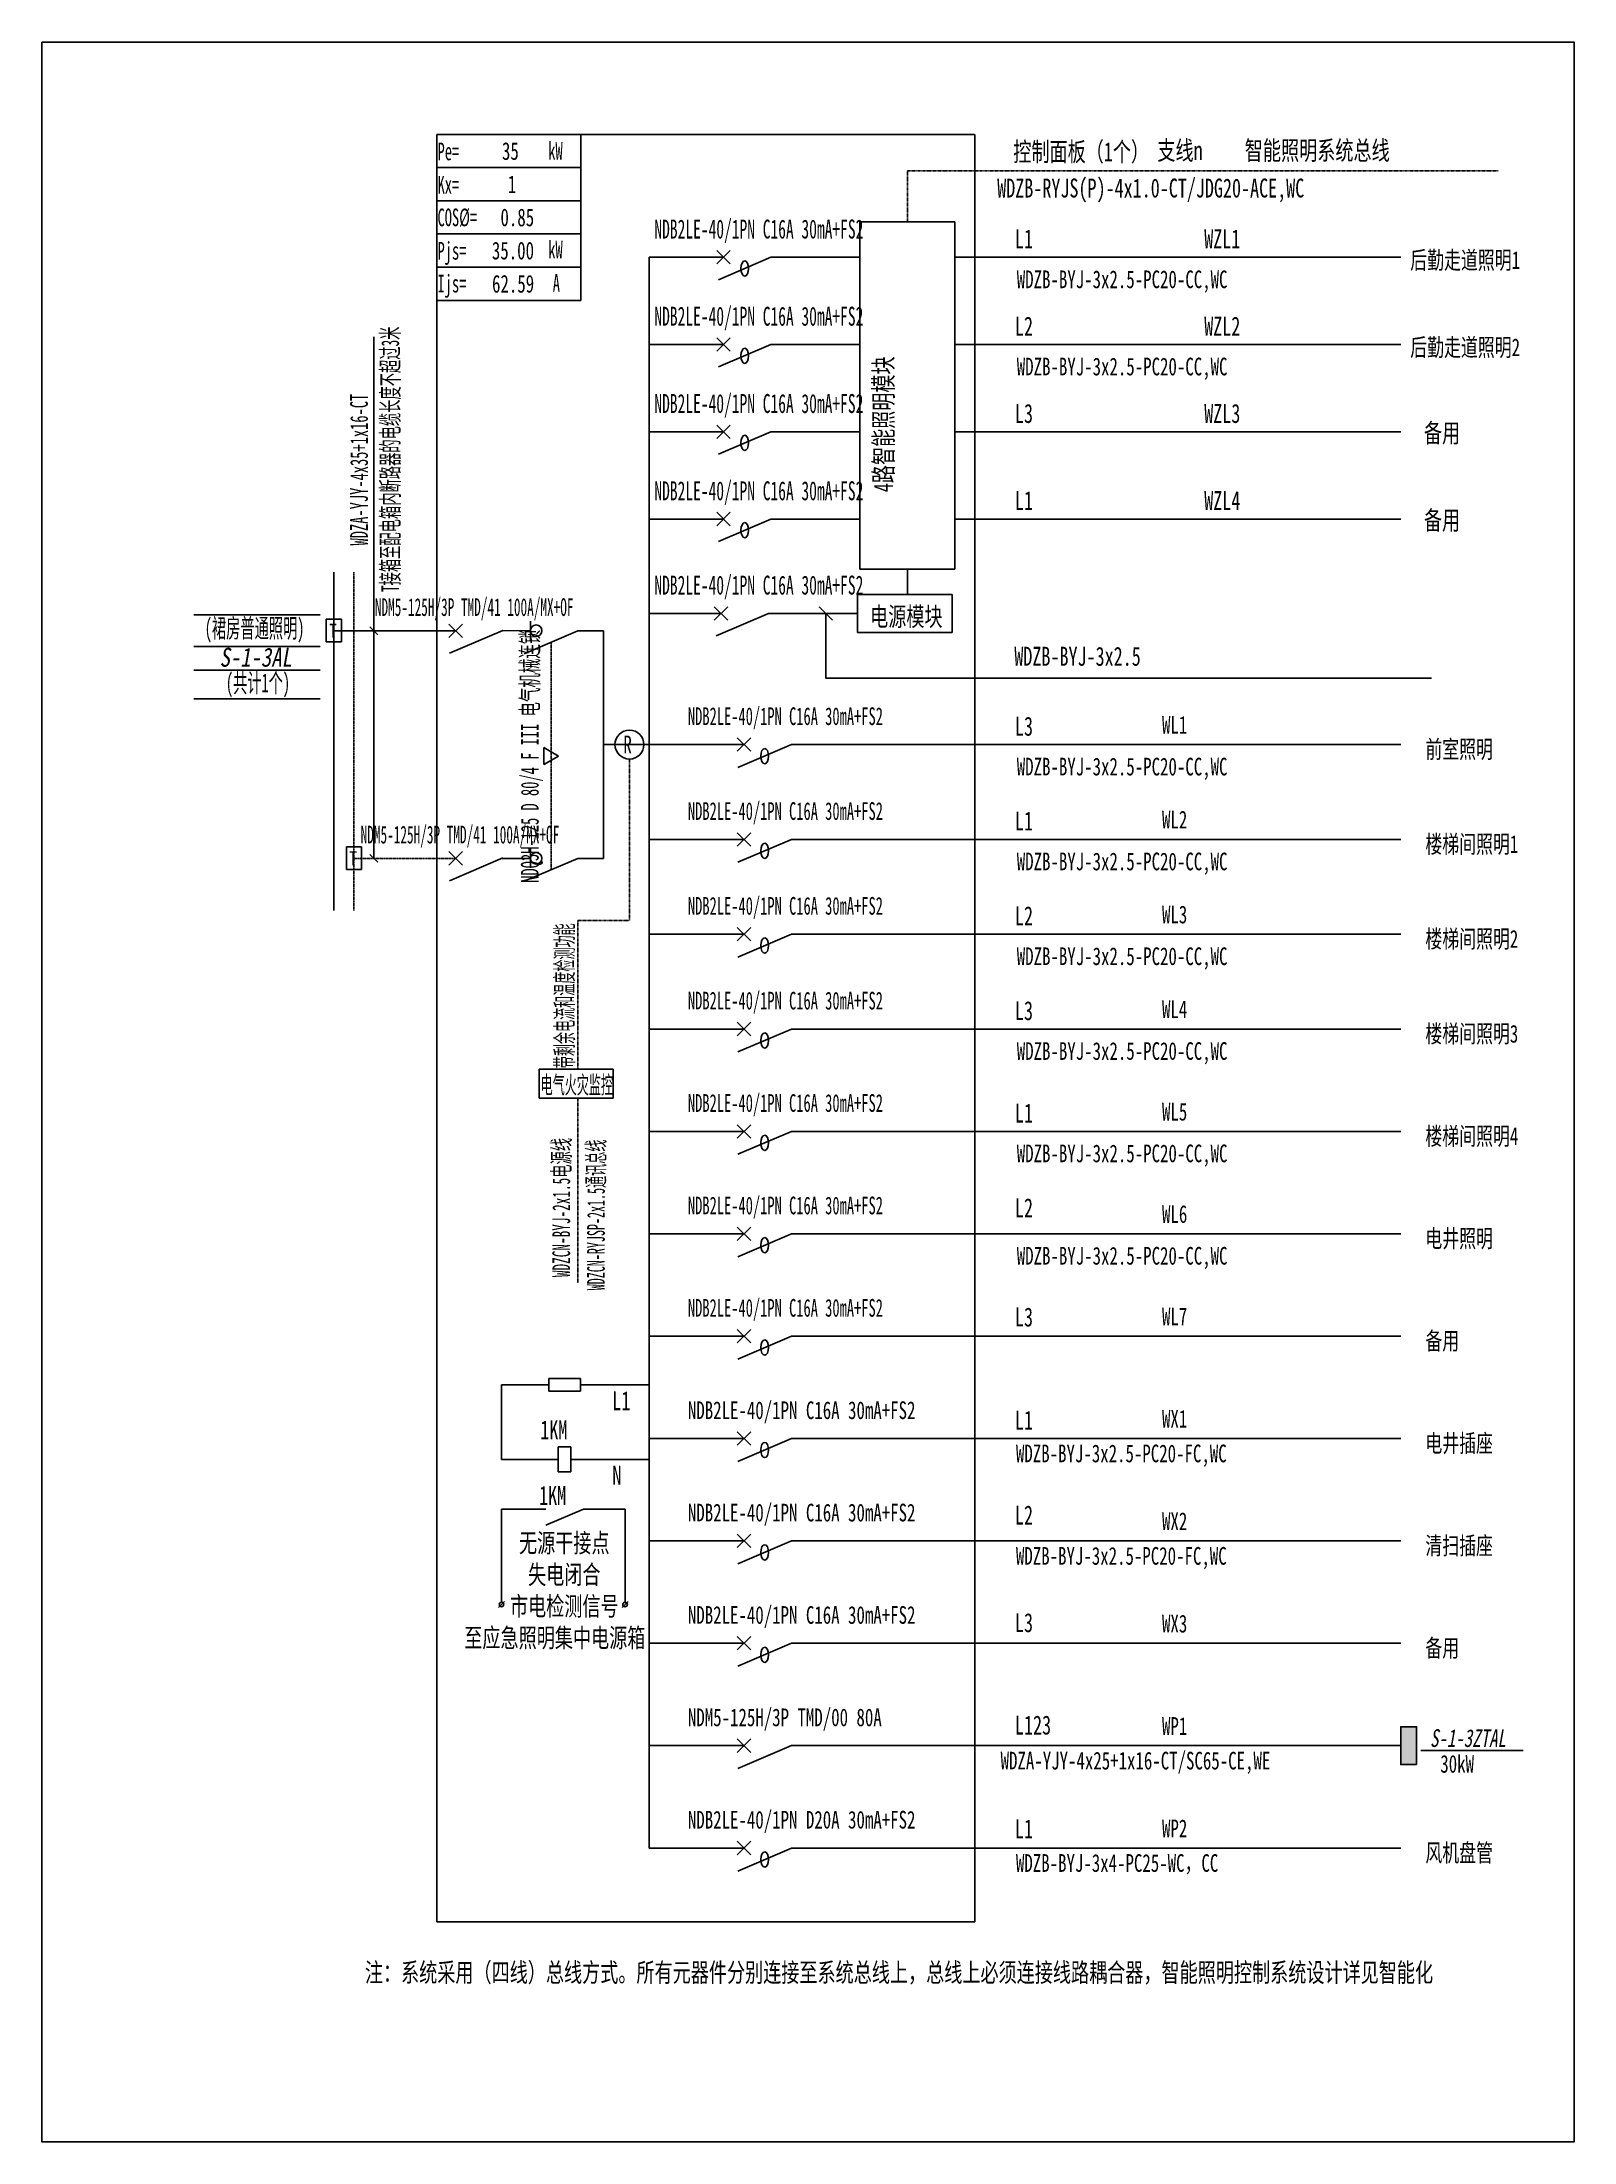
# Model space of a CAD drawing. Extents: x 246374 to 248272, y 363908 to 366509.
import ezdxf
from ezdxf.enums import TextEntityAlignment as Align

# ---------------------------------------------------------------- set-up
doc = ezdxf.new("R2010")
doc.units = 0
doc.header["$MEASUREMENT"] = 0
for name, pattern in [('DASH', [0.35, 0.25, -0.1]), ('DASHDOT', [1, 0.5, -0.25, 0, -0.25]), ('DASHDOT2', [0.5, 0.25, -0.125, 0, -0.125]), ('DASHDOTX2', [2, 1, -0.5, 0, -0.5]), ('DASHED', [0.75, 0.5, -0.25])]:
    doc.linetypes.add(name, pattern=pattern)
for name, color, linetype in [('D_E_Eqpm(强电设备)', 100, 'Continuous'), ('D_E_Eqpm（强电设备）', 100, 'Continuous'), ('D_E_Text(强电文字)', 51, 'Continuous'), ('D_E_Text（强电文字）', 51, 'Continuous'), ('D_E_Tray（强电普通桥架）', 51, 'Continuous'), ('D_E_Wire(强电线缆)', 10, 'Continuous'), ('D_E_WireEm（强电应急照明线缆）', 10, 'DASHED'), ('D_E_Wire（强电线缆）', 10, 'Continuous'), ('D_El_Eqpm（弱电设备）', 100, 'Continuous'), ('D_El_Text（弱电文字）', 51, 'Continuous'), ('DQ-漏电火灾', 80, 'Continuous'), ('DQ_Eqpm', 100, 'Continuous'), ('E_E_Eqpm（强电设备）', 100, 'Continuous'), ('E_E_Wire（强电线缆）', 10, 'Continuous'), ('FL04GGFW_E72-配电箱系统图-塔楼部分$0$D_E_Text（强电文字）', 51, 'Continuous'), ('FL09U293_E72-地下室配电箱系统图$0$D_E_Eqpm（强电设备）', 100, 'Continuous'), ('系统图', 220, 'Continuous')]:
    doc.layers.add(name, color=color, linetype=linetype)
doc.styles.add('FL04GGFW_E72-配电箱系统图-塔楼部分$0$电气', font='', dxfattribs={"width": 0.7})
doc.styles.add('电气', font='', dxfattribs={"width": 0.7})
doc.styles.add('电气箱', font='simhei.ttf', dxfattribs={"width": 0.8, "oblique": 10})
doc.styles.get('FL04GGFW_E72-配电箱系统图-塔楼部分$0$电气').set_extended_font_data('SimSun')
doc.styles.get('电气').set_extended_font_data('SimSun')

msp = doc.modelspace()

# ---------------------------------------------------------------- hatches: boundary and pattern name
at = {"layer": 'D_E_Eqpm（强电设备）'}
msp.add_hatch(color=51, dxfattribs=at).paths.add_polyline_path([(248057.5, 364422.4), (248077, 364422.4), (248077, 364375.4), (248057.5, 364375.4)])

# ---------------------------------------------------------------- linework, layer by layer
at = {"linetype": 'DASHED'}
for p, q in [((246863.7, 366394.5, 0), (247530, 366394.5, 0)), ((246863.7, 364180.6, 0), (246863.7, 366394.5, 0)), ((247530, 366394.5, 0), (247530, 364180.6, 0)), ((247530, 364180.6, 0), (246863.7, 364180.6, 0))]:
    msp.add_line(p, q, dxfattribs=at)
for p, q in [((246562.4, 365799.7, 0), (246719, 365799.7, 0)), ((246562.4, 365760.3, 0), (246719, 365760.3, 0)), ((246562.4, 365730.9, 0), (246719, 365730.9, 0)), ((246562.4, 365695.5, 0), (246719, 365695.5, 0))]:
    msp.add_line(p, q)
at = {"layer": 'D_E_Eqpm(强电设备)'}
for p, q in [((246878.6, 365771.5, 0), (246895.2, 365788.1, 0)), ((246895.2, 365771.5, 0), (246878.6, 365788.1, 0)), ((246878.6, 365489.6, 0), (246895.2, 365506.2, 0)), ((246895.2, 365489.6, 0), (246878.6, 365506.2, 0))]:
    msp.add_line(p, q, dxfattribs=at)
at = {"layer": 'D_E_Eqpm（强电设备）'}
for p, q in [((247505.1, 366286.1, 0), (247387.6, 366286.1, 0)), ((247387.6, 366286.1, 0), (247387.6, 365856, 0)), ((247505.1, 365856, 0), (247505.1, 366286.1, 0)), ((247387.6, 365856, 0), (247505.1, 365856, 0)), ((247384.6, 365824.8, 0), (247502, 365824.8, 0)), ((247384.6, 365777.8, 0), (247384.6, 365824.8, 0)), ((247502, 365824.8, 0), (247502, 365777.8, 0)), ((247038.1, 365779.8, 0), (246971.9, 365751.4, 0)), ((246979.4, 365768, 0), (246979.4, 365791.5, 0)), ((247502, 365777.8, 0), (247384.6, 365777.8, 0)), ((247014.1, 365624.6, 0), (246995.9, 365635.1, 0)), ((246995.9, 365635.1, 0), (246995.9, 365614.2, 0)), ((246995.9, 365614.2, 0), (247014.1, 365624.6, 0)), ((247235.7, 365630.5, 0), (247252.3, 365647.2, 0)), ((247252.3, 365630.5, 0), (247235.7, 365647.2, 0)), ((247302.7, 365638.8, 0), (247236.5, 365610.4, 0)), ((247235.7, 365513.1, 0), (247252.3, 365529.7, 0)), ((247252.3, 365513.1, 0), (247235.7, 365529.7, 0)), ((247302.7, 365521.4, 0), (247236.5, 365493, 0)), ((247038.1, 365497.9, 0), (246971.9, 365469.5, 0)), ((246979.4, 365486.2, 0), (246979.4, 365509.7, 0)), ((247235.7, 365395.7, 0), (247252.3, 365412.3, 0)), ((247252.3, 365395.7, 0), (247235.7, 365412.3, 0)), ((247302.7, 365404, 0), (247236.5, 365375.6, 0)), ((247235.7, 365278.2, 0), (247252.3, 365294.8, 0)), ((247252.3, 365278.2, 0), (247235.7, 365294.8, 0)), ((247302.7, 365286.5, 0), (247236.5, 365258.1, 0)), ((247235.7, 365151.4, 0), (247252.3, 365168, 0)), ((247252.3, 365151.4, 0), (247235.7, 365168, 0)), ((247302.7, 365159.7, 0), (247236.5, 365131.3, 0)), ((247235.7, 365024.6, 0), (247252.3, 365041.2, 0)), ((247252.3, 365024.6, 0), (247235.7, 365041.2, 0)), ((247302.7, 365032.9, 0), (247236.5, 365004.5, 0)), ((247235.7, 364897.8, 0), (247252.3, 364914.4, 0)), ((247252.3, 364897.8, 0), (247235.7, 364914.4, 0)), ((247302.7, 364906.1, 0), (247236.5, 364877.7, 0)), ((247002.3, 364853.5, 0), (247041.4, 364853.5, 0)), ((247002.3, 364837.8, 0), (247002.3, 364853.5, 0)), ((247041.4, 364853.5, 0), (247041.4, 364837.8, 0)), ((247041.4, 364837.8, 0), (247002.3, 364837.8, 0)), ((247029.7, 364769.2, 0), (247014, 364769.2, 0)), ((247014, 364769.2, 0), (247014, 364737.9, 0)), ((247029.7, 364737.9, 0), (247029.7, 364769.2, 0)), ((247235.7, 364771, 0), (247252.3, 364787.6, 0)), ((247252.3, 364771, 0), (247235.7, 364787.6, 0)), ((247302.7, 364779.3, 0), (247236.5, 364750.9, 0)), ((247014, 364737.9, 0), (247029.7, 364737.9, 0)), ((247045, 364691.9, 0), (246998.7, 364672, 0)), ((247235.7, 364644.2, 0), (247252.3, 364660.8, 0)), ((247252.3, 364644.2, 0), (247235.7, 364660.8, 0)), ((247302.7, 364652.5, 0), (247236.5, 364624.1, 0)), ((246940, 364570.1, 0), (246947.5, 364577.5, 0)), ((247093, 364570.1, 0), (247100.5, 364577.5, 0)), ((247235.7, 364517.4, 0), (247252.3, 364534, 0)), ((247252.3, 364517.4, 0), (247235.7, 364534, 0)), ((247302.7, 364525.7, 0), (247236.5, 364497.3, 0)), ((247235.7, 364390.6, 0), (247252.3, 364407.2, 0)), ((247252.3, 364390.6, 0), (247235.7, 364407.2, 0)), ((247302.7, 364398.9, 0), (247236.5, 364370.5, 0)), ((247235.7, 364263.8, 0), (247252.3, 364280.4, 0)), ((247252.3, 364263.8, 0), (247235.7, 364280.4, 0)), ((247302.7, 364272.1, 0), (247236.5, 364243.6, 0))]:
    msp.add_line(p, q, dxfattribs=at)
at = {"layer": 'D_E_Eqpm（强电设备）', "linetype": 'DASH'}
msp.add_line((247005, 365483.7, 0), (247005, 365765.6, 0), dxfattribs=at)
at = {"layer": 'D_E_Eqpm（强电设备）', "elevation": 0}
msp.add_lwpolyline([(248077, 364375.4), (248077, 364422.4), (248057.5, 364422.4), (248057.5, 364375.4)], close=True, dxfattribs=at)
at = {"layer": 'D_E_Eqpm（强电设备）'}
for centre, radius in [((246986.6, 365779.8, 0), 7.14), ((246986.6, 365497.9, 0), 7.14), ((246943.7, 364573.8, 0), 2.82), ((247096.7, 364573.8, 0), 2.82)]:
    msp.add_circle(centre, radius, dxfattribs=at)
for centre in [(247244.9, 366228.5, 0), (247244.9, 366120.4, 0), (247244.9, 366012.4, 0), (247244.9, 365904.3, 0), (247269.6, 365624.6, 0), (247269.6, 365507.2, 0), (247269.6, 365389.8, 0), (247269.6, 365272.3, 0), (247269.6, 365145.5, 0), (247269.6, 365018.7, 0), (247269.6, 364891.9, 0), (247269.6, 364765.1, 0), (247269.6, 364638.3, 0), (247269.6, 364511.5, 0), (247269.6, 364257.9, 0)]:
    msp.add_ellipse(centre, major_axis=(0, 9.46), ratio=0.500475, dxfattribs=at)
at = {"layer": 'D_E_Text(强电文字)', "color": 51}
for p, q in [((246785.6, 365497.9, 0), (246785.6, 366143.9, 0)), ((246780.7, 365784.7, 0), (246790.4, 365774.9, 0)), ((246780.7, 365502.8, 0), (246790.4, 365493, 0))]:
    msp.add_line(p, q, dxfattribs=at)
at = {"layer": 'D_E_Text（强电文字）'}
for p, q in [((246863.7, 366394.5, 0), (247041.8, 366394.5, 0)), ((246863.7, 366394.5, 0), (246863.7, 366189, 0)), ((247041.8, 366394.5, 0), (247041.8, 366189, 0)), ((246863.7, 366353.4, 0), (247041.8, 366353.4, 0)), ((246863.7, 366312.3, 0), (247041.8, 366312.3, 0)), ((246863.7, 366271.2, 0), (247041.8, 366271.2, 0)), ((246863.7, 366230.1, 0), (247041.8, 366230.1, 0)), ((246863.7, 366189, 0), (247041.8, 366189, 0)), ((248208.9, 364392.8, 0), (248082.2, 364392.8, 0))]:
    msp.add_line(p, q, dxfattribs=at)
at = {"layer": 'D_E_Wire(强电线缆)'}
for p, q in [((247126.6, 364272.1, 0), (247126.6, 366242.4, 0)), ((246735.9, 365433.3, 0), (246735.9, 365852.2, 0)), ((246735.9, 365779.8, 0), (246886.9, 365779.8, 0))]:
    msp.add_line(p, q, dxfattribs=at)
at = {"layer": 'D_E_Wire(强电线缆)', "color": 10}
for p, q in [((247126.6, 366242.4, 0), (247218.6, 366242.4, 0)), ((247277.3, 366242.4, 0), (247387.6, 366242.4, 0)), ((247505.1, 366242.4, 0), (248057.5, 366242.4, 0)), ((247126.6, 366134.3, 0), (247218.6, 366134.3, 0)), ((247277.3, 366134.3, 0), (247387.6, 366134.3, 0)), ((247505.1, 366134.3, 0), (248057.5, 366134.3, 0)), ((247126.6, 366026.3, 0), (247218.6, 366026.3, 0)), ((247277.3, 366026.3, 0), (247387.6, 366026.3, 0)), ((247505.1, 366026.3, 0), (248057.5, 366026.3, 0)), ((247126.6, 365918.2, 0), (247218.6, 365918.2, 0)), ((247277.3, 365918.2, 0), (247387.6, 365918.2, 0)), ((247505.1, 365918.2, 0), (248057.5, 365918.2, 0)), ((247126.6, 365801.3, 0), (247215.5, 365801.3, 0)), ((247274.2, 365801.3, 0), (247384.6, 365801.3, 0)), ((247302.7, 365286.5, 0), (247494.5, 365286.5, 0)), ((247494.5, 365286.5, 0), (248057.5, 365286.5, 0))]:
    msp.add_line(p, q, dxfattribs=at)
at = {"layer": 'D_E_Wire(强电线缆)', "linetype": 'DASH'}
for p, q in [((246760.9, 365433.3, 0), (246760.9, 365852.2, 0)), ((246760.9, 365497.9, 0), (246886.9, 365497.9, 0))]:
    msp.add_line(p, q, dxfattribs=at)
at = {"layer": 'D_E_WireEm（强电应急照明线缆）'}
msp.add_line((246979.4, 365497.9, 0), (246944.4, 365497.9, 0), dxfattribs=at)
at = {"layer": 'D_E_Wire（强电线缆）', "linetype": 'DASHDOT2'}
for p, q in [((247446.3, 366349.5, 0), (248178.1, 366349.5, 0)), ((247446.3, 366286.1, 0), (247446.3, 366349.5, 0))]:
    msp.add_line(p, q, dxfattribs=at)
at = {"layer": 'D_E_Wire（强电线缆）'}
for p, q in [((246945.4, 365780.2, 0), (246979.4, 365779.8, 0)), ((247038.1, 365779.8, 0), (247069.8, 365779.8, 0)), ((247069.8, 365497.9, 0), (247069.8, 365779.8, 0)), ((247069.8, 365638.8, 0), (247126.6, 365638.8, 0)), ((247126.6, 365638.8, 0), (247244, 365638.8, 0)), ((247302.7, 365638.8, 0), (248057.5, 365638.8, 0)), ((247126.6, 365521.4, 0), (247244, 365521.4, 0)), ((247302.7, 365521.4, 0), (248057.5, 365521.4, 0)), ((247038.1, 365497.9, 0), (247069.8, 365497.9, 0)), ((247126.6, 365404, 0), (247244, 365404, 0)), ((247302.7, 365404, 0), (248057.5, 365404, 0)), ((247126.6, 365286.5, 0), (247244, 365286.5, 0)), ((247126.6, 365159.7, 0), (247244, 365159.7, 0)), ((247302.7, 365159.7, 0), (248057.5, 365159.7, 0)), ((247126.6, 365032.9, 0), (247244, 365032.9, 0)), ((247302.7, 365032.9, 0), (248057.5, 365032.9, 0)), ((247126.6, 364906.1, 0), (247244, 364906.1, 0)), ((247302.7, 364906.1, 0), (248057.5, 364906.1, 0)), ((247126.6, 364779.3, 0), (247244, 364779.3, 0)), ((247302.7, 364779.3, 0), (248057.5, 364779.3, 0)), ((247126.6, 364652.5, 0), (247244, 364652.5, 0)), ((247302.7, 364652.5, 0), (248057.5, 364652.5, 0)), ((247126.6, 364525.7, 0), (247244, 364525.7, 0)), ((247302.7, 364525.7, 0), (248057.5, 364525.7, 0)), ((247126.6, 364398.9, 0), (247244, 364398.9, 0)), ((247302.7, 364398.9, 0), (248057.5, 364398.9, 0)), ((247126.6, 364272.1, 0), (247244, 364272.1, 0)), ((247302.7, 364272.1, 0), (248057.5, 364272.1, 0))]:
    msp.add_line(p, q, dxfattribs=at)
at = {"layer": 'D_E_Wire（强电线缆）', "ltscale": 3.5}
for p, q in [((246943.7, 364845.7, 0), (247002.3, 364845.7, 0)), ((246943.7, 364845.7, 0), (246943.7, 364753.5, 0)), ((247041.4, 364845.7, 0), (247126.6, 364845.7, 0)), ((247014, 364753.5, 0), (246943.7, 364753.5, 0)), ((247126.6, 364753.5, 0), (247029.7, 364753.5, 0)), ((246943.7, 364691.9, 0), (246998.7, 364691.9, 0)), ((246943.7, 364691.9, 0), (246943.7, 364576.6, 0)), ((247045, 364691.9, 0), (247096.7, 364691.9, 0)), ((247096.7, 364691.9, 0), (247096.7, 364576.6, 0))]:
    msp.add_line(p, q, dxfattribs=at)
at = {"layer": 'D_El_Eqpm（弱电设备）', "color": 3}
for p, q in [((246990.4, 365236.6, 0), (247081.8, 365236.6, 0)), ((246990.4, 365200.8, 0), (246990.4, 365236.6, 0)), ((247081.8, 365236.6, 0), (247081.8, 365200.8, 0)), ((247081.8, 365200.8, 0), (246990.4, 365200.8, 0)), ((247081.8, 365200.8, 0), (246990.4, 365200.8, 0))]:
    msp.add_line(p, q, dxfattribs=at)
at = {"layer": 'DQ-漏电火灾', "linetype": 'DASHDOT', "ltscale": 0.5}
for p, q in [((247102.1, 365620.9, 0), (247102.1, 365420.8, 0)), ((247038, 365420.8, 0), (247038, 365236.6, 0)), ((247038, 365420.8, 0), (247102.1, 365420.8, 0)), ((247038, 364972, 0), (247038, 365200.8, 0))]:
    msp.add_line(p, q, dxfattribs=at)
at = {"layer": 'DQ-漏电火灾', "color": 3}
msp.add_circle((247102.1, 365638.8, 0), 17.9, dxfattribs=at)
at = {"layer": 'DQ_Eqpm'}
for p, q in [((246745.3, 365794.2, 0), (246726.5, 365794.2, 0)), ((246726.5, 365794.2, 0), (246726.5, 365766, 0)), ((246745.3, 365766, 0), (246745.3, 365794.2, 0)), ((246726.5, 365766, 0), (246745.3, 365766, 0)), ((246770.3, 365512.3, 0), (246751.5, 365512.3, 0)), ((246751.5, 365512.3, 0), (246751.5, 365484.1, 0)), ((246770.3, 365484.1, 0), (246770.3, 365512.3, 0)), ((246751.5, 365484.1, 0), (246770.3, 365484.1, 0))]:
    msp.add_line(p, q, dxfattribs=at)
at = {"layer": 'E_E_Eqpm（强电设备）', "color": 100}
for p, q in [((247210.2, 366234.1, 0), (247226.9, 366250.7, 0)), ((247226.9, 366234.1, 0), (247210.2, 366250.7, 0)), ((247212.5, 366214.6, 0), (247277.3, 366242.4, 0)), ((247210.2, 366126, 0), (247226.9, 366142.6, 0)), ((247226.9, 366126, 0), (247210.2, 366142.6, 0)), ((247212.5, 366106.6, 0), (247277.3, 366134.3, 0)), ((247210.2, 366018, 0), (247226.9, 366034.6, 0)), ((247226.9, 366018, 0), (247210.2, 366034.6, 0)), ((247212.5, 365998.5, 0), (247277.3, 366026.3, 0)), ((247210.2, 365909.9, 0), (247226.9, 365926.5, 0)), ((247226.9, 365909.9, 0), (247210.2, 365926.5, 0)), ((247212.5, 365890.4, 0), (247277.3, 365918.2, 0)), ((247207.2, 365793, 0), (247223.8, 365809.6, 0)), ((247223.8, 365793, 0), (247207.2, 365809.6, 0)), ((247209.4, 365773.6, 0), (247274.2, 365801.3, 0))]:
    msp.add_line(p, q, dxfattribs=at)
at = {"layer": 'E_E_Wire（强电线缆）'}
msp.add_line((247446.3, 365856, 0), (247446.3, 365824.8, 0), dxfattribs=at)
at = {"layer": 'FL04GGFW_E72-配电箱系统图-塔楼部分$0$D_E_Text（强电文字）'}
for p, q in [((247353.5, 365793, 0), (247336.9, 365809.6, 0)), ((247345.2, 365801.3, 0), (247345.2, 365720.9, 0)), ((247345.2, 365720.9, 0), (248095.5, 365720.9, 0))]:
    msp.add_line(p, q, dxfattribs=at)
at = {"layer": 'FL09U293_E72-地下室配电箱系统图$0$D_E_Eqpm（强电设备）'}
for p, q in [((246945.4, 365780.2, 0), (246879.3, 365751.9, 0)), ((246945.4, 365498.4, 0), (246879.3, 365470, 0))]:
    msp.add_line(p, q, dxfattribs=at)
at = {"layer": '系统图', "ltscale": 9973.992009}
msp.add_lwpolyline([(246374.5, 366509), (248272, 366509), (248272, 363908), (246374.5, 363908)], close=True, dxfattribs=at)

# ---------------------------------------------------------------- texts
at = {"layer": 'D_E_Text(强电文字)', "style": 'FL04GGFW_E72-配电箱系统图-塔楼部分$0$电气', "width": 0.6}
for p in [(247262.4, 366265.6, 0), (247262.4, 366157.6, 0), (247262.4, 366049.5, 0), (247262.4, 365941.4, 0), (247262.4, 365824.6, 0)]:
    msp.add_text('NDB2LE-40/1PN C16A 30mA+FS2', height=23.487, dxfattribs=at).set_placement(p, align=Align.CENTER)
at = {"layer": 'D_E_Text(强电文字)', "color": 51, "style": 'FL04GGFW_E72-配电箱系统图-塔楼部分$0$电气', "width": 0.7}
for s, p in [('L1', (247579.6, 366253.4, 0)), ('L2', (247579.6, 366145.3, 0)), ('L3', (247579.6, 366037.2, 0)), ('L1', (247579.6, 365929.2, 0)), ('L3', (247579.6, 365649.8, 0)), ('L1', (247579.6, 365532.4, 0)), ('L2', (247579.6, 365415, 0)), ('L3', (247579.6, 365297.5, 0)), ('L1', (247579.6, 365170.7, 0)), ('L2', (247579.6, 365053.3, 0)), ('L3', (247579.6, 364918.1, 0)), ('L1', (247579.6, 364790.3, 0)), ('L2', (247579.6, 364672.8, 0)), ('L3', (247579.6, 364539.5, 0)), ('L123', (247579.6, 364412.7, 0)), ('L1', (247579.6, 364284.1, 0))]:
    msp.add_text(s, height=23.49, dxfattribs=at).set_placement(p)
at = {"layer": 'D_E_Text(强电文字)', "style": 'FL04GGFW_E72-配电箱系统图-塔楼部分$0$电气', "width": 0.7}
for s, height, p in [('WZL1', 23.49, (247814, 366253.4, 0)), ('WDZB-BYJ-3x2.5-PC20-CC,WC', 21.922, (247581.8, 366204.1, 0)), ('WZL2', 23.49, (247814, 366145.3, 0)), ('WDZB-BYJ-3x2.5-PC20-CC,WC', 21.922, (247581.8, 366096.1, 0)), ('WZL3', 23.49, (247814, 366037.2, 0)), ('WZL4', 23.49, (247814, 365929.2, 0)), ('WDZB-BYJ-3x2.5', 23.487, (247578.8, 365736.4, 0)), ('WDZB-BYJ-3x2.5-PC20-CC,WC', 21.922, (247581.8, 365600.6, 0)), ('WDZB-BYJ-3x2.5-PC20-CC,WC', 21.922, (247581.8, 365483.1, 0)), ('WDZB-BYJ-3x2.5-PC20-CC,WC', 21.922, (247581.8, 365365.7, 0)), ('WDZB-BYJ-3x2.5-PC20-CC,WC', 21.922, (247581.8, 365248.3, 0)), ('WDZB-BYJ-3x2.5-PC20-CC,WC', 21.922, (247581.8, 365121.5, 0)), ('WDZB-BYJ-3x2.5-PC20-CC,WC', 21.922, (247581.8, 364994.7, 0)), ('注：系统采用（四线）总线方式。所有元器件分别连接至系统总线上，总线上必须连接线路耦合器，智能照明控制系统设计详见智能化', 23.487, (246774.4, 364106.3, 0))]:
    msp.add_text(s, height=height, dxfattribs=at).set_placement(p)
at = {"layer": 'D_E_Text(强电文字)', "color": 51, "style": '电气'}
for s, width, p in [('T接箱至配电箱内断路器的电缆长度不超过3米', 0.55, (246816.7, 365827.7, 0)), ('WDZA-YJY-4x35+1x16-CT', 0.6, (246778.1, 365885.4, 0))]:
    msp.add_text(s, height=21.922, rotation=90, dxfattribs=dict(at, width=width)).set_placement(p)
at = {"layer": 'D_E_Text(强电文字)', "color": 51, "style": '电气', "width": 0.7}
for p in [(248108.6, 366013, 0), (248108.6, 365904.9, 0)]:
    msp.add_text('备用', height=23.49, dxfattribs=at).set_placement(p, align=Align.CENTER)
at = {"layer": 'D_E_Text（强电文字）', "linetype": 'Continuous', "style": '电气', "width": 0.6}
for s, height, p in [('Pe=', 21.92, (246864.4, 366362.5, 0)), ('kW', 21.92, (247001.5, 366363.3, 0)), ('Kx=', 21.92, (246864.4, 366321.3, 0)), ('COS%%C=', 21.92, (246864.4, 366280.8, 0)), ('Pjs=', 21.92, (246864.4, 366239.5, 0)), ('kW', 21.92, (247001.5, 366240.9, 0)), ('Ijs=', 21.92, (246864.4, 366198.8, 0)), ('A', 21.9, (247007.1, 366199.7, 0))]:
    msp.add_text(s, height=height, dxfattribs=at).set_placement(p)
at = {"layer": 'D_E_Text（强电文字）', "style": '电气'}
for s, height, width, p in [('35', 21.92, 0.7, (246944.2, 366363, 0)), ('1', 21.9, 0.7, (246951.5, 366321.9, 0)), (' 0.85', 21.92, 0.7, (246931.9, 366280.8, 0)), ('后勤走道照明1', 21.92, 0.7, (248069.2, 366227.9, 0)), ('后勤走道照明2', 21.92, 0.7, (248069.2, 366119.9, 0)), ('电源模块', 23.49, 0.7, (247400.2, 365785.7, 0)), ('NDB2LE-40/1PN C16A 30mA+FS2', 21.922, 0.6, (247174.5, 365663, 0)), ('WL1', 21.92, 0.7, (247761.7, 365652.3, 0)), ('前室照明', 21.92, 0.7, (248087.9, 365622.1, 0)), ('NDB2LE-40/1PN C16A 30mA+FS2', 21.922, 0.6, (247174.5, 365545.5, 0)), ('WL2', 21.92, 0.7, (247761.7, 365534.9, 0)), ('楼梯间照明1', 21.92, 0.7, (248087.9, 365504.6, 0)), ('NDB2LE-40/1PN C16A 30mA+FS2', 21.922, 0.6, (247174.5, 365428.1, 0)), ('WL3', 21.92, 0.7, (247761.7, 365417.4, 0)), ('楼梯间照明2', 21.92, 0.7, (248087.9, 365387.2, 0)), ('NDB2LE-40/1PN C16A 30mA+FS2', 21.922, 0.6, (247174.5, 365310.7, 0)), ('WL4', 21.92, 0.7, (247761.7, 365300, 0)), ('楼梯间照明3', 21.92, 0.7, (248087.9, 365269.7, 0)), ('NDB2LE-40/1PN C16A 30mA+FS2', 21.922, 0.6, (247174.5, 365183.9, 0)), ('WL5', 21.92, 0.7, (247761.7, 365173.2, 0)), ('楼梯间照明4', 21.92, 0.7, (248087.9, 365142.9, 0)), ('NDB2LE-40/1PN C16A 30mA+FS2', 21.922, 0.6, (247174.5, 365057, 0)), ('WL6', 21.92, 0.7, (247761.7, 365046.4, 0)), ('电井照明', 21.92, 0.7, (248087.9, 365016.1, 0)), ('NDB2LE-40/1PN C16A 30mA+FS2', 21.922, 0.6, (247174.5, 364930.2, 0)), ('WL7', 21.92, 0.7, (247761.7, 364919.6, 0)), ('备用', 21.92, 0.7, (248087.9, 364889.3, 0)), ('NDB2LE-40/1PN C16A 30mA+FS2', 21.922, 0.7, (247174.5, 364803.4, 0)), ('WX1', 21.92, 0.7, (247761.7, 364792.8, 0)), ('WDZB-BYJ-3x2.5-PC20-FC,WC', 21.922, 0.7, (247580.8, 364749.9, 0)), ('电井插座', 21.92, 0.7, (248087.9, 364762.5, 0)), ('NDB2LE-40/1PN C16A 30mA+FS2', 21.922, 0.7, (247174.5, 364676.6, 0)), ('WX2', 21.92, 0.7, (247761.7, 364665.9, 0)), ('清扫插座', 21.92, 0.7, (248087.9, 364635.7, 0)), ('WDZB-BYJ-3x2.5-PC20-FC,WC', 21.922, 0.7, (247580.8, 364623, 0)), ('NDB2LE-40/1PN C16A 30mA+FS2', 21.922, 0.7, (247174.5, 364549.8, 0)), ('WX3', 21.92, 0.7, (247761.7, 364539.1, 0)), ('备用', 21.92, 0.7, (248087.9, 364508.9, 0)), ('NDM5-125H/3P TMD/00 80A', 21.922, 0.7, (247174.5, 364423, 0)), ('WP1', 21.92, 0.7, (247761.7, 364412.3, 0)), ('WDZA-YJY-4x25+1x16-CT/SC65-CE,WE', 21.922, 0.7, (247561.8, 364369.4, 0)), ('30kW', 21.92, 0.7, (248106.4, 364365.4, 0)), ('NDB2LE-40/1PN D20A 30mA+FS2', 21.922, 0.7, (247174.5, 364296.2, 0)), ('WP2', 21.92, 0.7, (247761.7, 364285.5, 0)), ('风机盘管', 21.92, 0.7, (248087.9, 364255.3, 0)), ('WDZB-BYJ-3x4-PC25-WC，CC', 21.922, 0.7, (247580.8, 364242.6, 0))]:
    msp.add_text(s, height=height, dxfattribs=dict(at, width=width)).set_placement(p)
at = {"layer": 'D_E_Text（强电文字）', "color": 200, "style": '电气', "width": 0.7}
for s, p in [('35.00', (246931.7, 366239.7, 0)), ('62.59', (246931.9, 366198.6, 0))]:
    msp.add_text(s, height=21.92, dxfattribs=at).set_placement(p)
at = {"layer": 'D_E_Text（强电文字）', "style": '电气'}
for s, height, width, p in [('NDM5-125H/3P TMD/41 100A/MX+OF', 21.922, 0.55, (246909.8, 365807.3, 0)), ('(裙房普通照明)', 23.49, 0.55, (246637.8, 365781.6, 0)), ('(共计1个)', 23.49, 0.55, (246642, 365713.8, 0)), ('NDM5-125H/3P TMD/41 100A/MX+OF', 21.922, 0.55, (246892.2, 365525.5, 0)), ('电气火灾监控', 21.92, 0.5, (247036.9, 365217.9, 0))]:
    msp.add_text(s, height=height, dxfattribs=dict(at, width=width)).set_placement(p, align=Align.MIDDLE)
at = {"layer": 'D_E_Text（强电文字）', "style": '电气', "width": 0.6}
msp.add_text('NDQ3H-125 D 80/4 F III 电气机械连锁', height=21.922, rotation=90, dxfattribs=at).set_placement((246979.7, 365624.4, 0), align=Align.MIDDLE)
at = {"layer": 'D_E_Text（强电文字）', "style": '电气箱', "oblique": 10, "width": 0.8}
msp.add_text('S-1-3AL', height=23.49, dxfattribs=at).set_placement((246639.2, 365747, 0), align=Align.MIDDLE)
at = {"layer": 'D_E_Text（强电文字）', "color": 51, "style": '电气', "width": 0.7}
for s, height, p in [('L1', 23.49, (247080.9, 364814.4, 0)), ('1KM', 23.49, (246991.6, 364778.2, 0)), ('N', 23.5, (247080.9, 364722.2, 0)), ('1KM', 23.49, (246990.2, 364697.1, 0))]:
    msp.add_text(s, height=height, dxfattribs=at).set_placement(p)
for s, p in [('无源干接点', (247021.4, 364650, 0)), ('失电闭合', (247021.4, 364610.8, 0)), ('市电检测信号', (247021.4, 364571.7, 0)), ('至应急照明集中电源箱', (247009.7, 364532.5, 0))]:
    msp.add_text(s, height=23.49, dxfattribs=at).set_placement(p, align=Align.MIDDLE_CENTER)
at = {"layer": 'D_E_Tray（强电普通桥架）', "linetype": 'DASHDOTX2', "style": '电气箱', "oblique": 10, "width": 0.7}
msp.add_text('S-1-3ZTAL', height=21.92, dxfattribs=at).set_placement((248093.7, 364397.3, 0))
at = {"layer": 'D_El_Text（弱电文字）', "color": 1, "style": '电气', "width": 0.5}
msp.add_text('带剩余电流和温度检测功能', height=21.922, rotation=90, dxfattribs=at).set_placement((247032.5, 365238, 0))
at = {"layer": 'D_El_Text（弱电文字）', "style": '电气'}
for s, width, p in [('WDZCN-BYJ-2x1.5电源线', 0.55, (247028.6, 364979.2, 0)), ('WDZCN-RYJSP-2x1.5通讯总线', 0.5, (247071.6, 364962.9, 0))]:
    msp.add_text(s, height=21.922, rotation=90, dxfattribs=dict(at, width=width)).set_placement(p)
at = {"layer": 'DQ-漏电火灾', "color": 50, "style": '电气', "width": 0.7}
msp.add_text('R', height=21.9, dxfattribs=at).set_placement((247094.6, 365628.1, 0))
at = {"layer": 'DQ_Eqpm', "color": 51, "style": '电气', "width": 0.8}
for p in [(246730.1, 365771.2, 0), (246755.2, 365489.4, 0)]:
    msp.add_text('T', height=17.2, dxfattribs=at).set_placement(p)
at = {"layer": 'FL04GGFW_E72-配电箱系统图-塔楼部分$0$D_E_Text（强电文字）', "style": 'FL04GGFW_E72-配电箱系统图-塔楼部分$0$电气', "width": 0.7}
for s, height, p in [('控制面板（1个）', 23.49, (247577.5, 366361.4, 0)), ('支线n', 23.49, (247756, 366363, 0)), ('智能照明系统总线', 23.49, (247864.3, 366363, 0)), ('WDZB-RYJS(P)-4x1.0-CT/JDG20-ACE,WC', 23.487, (247557.6, 366316.4, 0))]:
    msp.add_text(s, height=height, dxfattribs=at).set_placement(p)
msp.add_text('4路智能照明模块', height=23.49, rotation=90, dxfattribs=at).set_placement((247428.4, 365951.4, 0))

doc.saveas('drawing.dxf')
